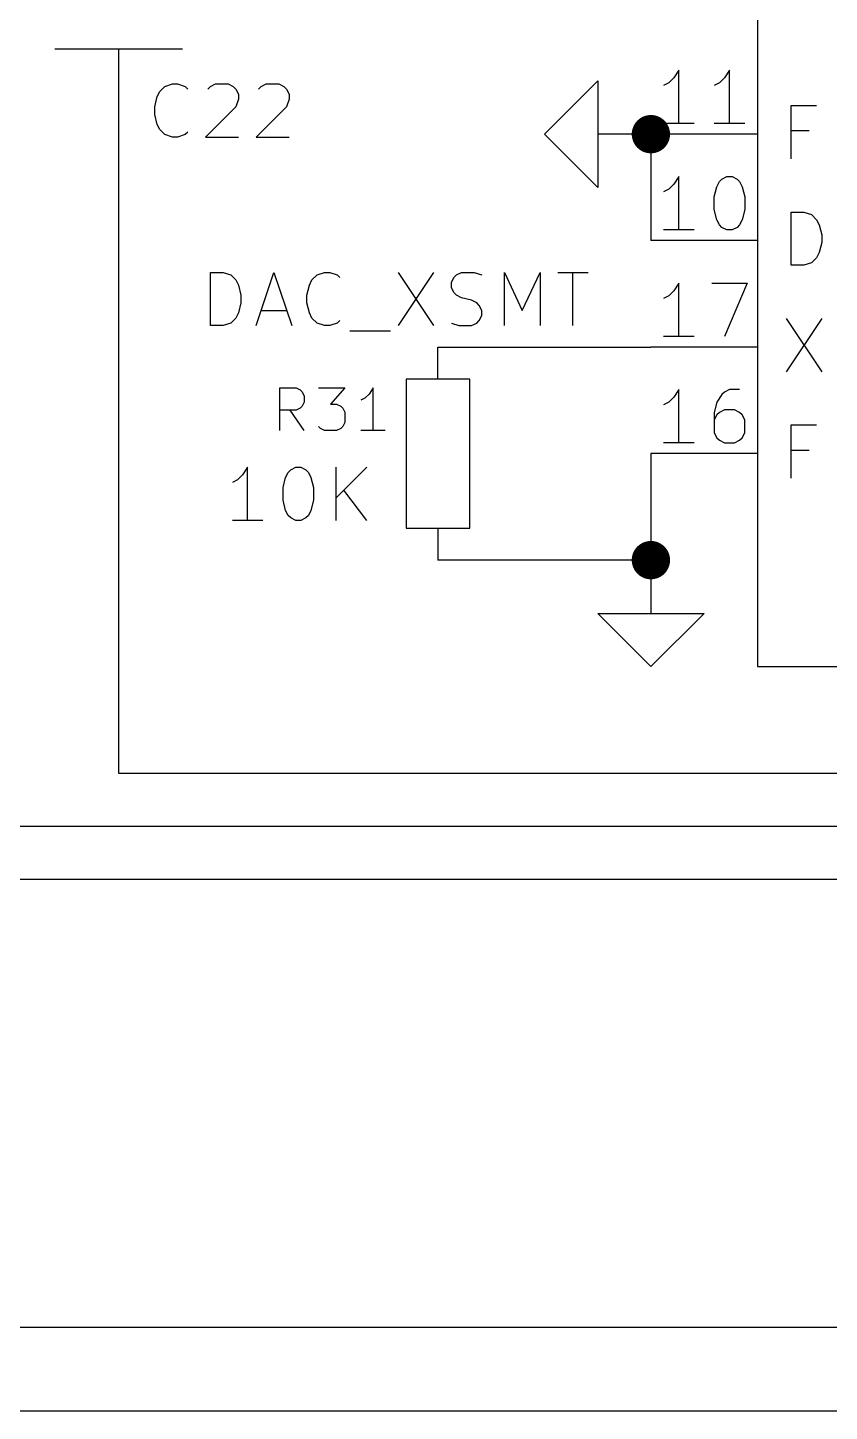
# Model space of a CAD drawing. Header units: inches. Extents: x 0.4 to 16.1, y -11.3 to -0.4.
# Drawn here: x 1.465 to 2.218, y -11.299 to -10 of the extents above; entities that cross this region are included whole.
import ezdxf

# ---------------------------------------------------------------- set-up
doc = ezdxf.new("R2010")
doc.units = ezdxf.units.IN
doc.header["$MEASUREMENT"] = 0
for name, color, linetype in [('GREENSIXTYFIVE', 129, 'CONTINUOUS'), ('LIGHTGREEN', 92, 'CONTINUOUS'), ('LIGHTRED', 12, 'CONTINUOUS'), ('RED', 14, 'CONTINUOUS'), ('REDSIX', 19, 'CONTINUOUS'), ('WHITE', 250, 'CONTINUOUS')]:
    doc.layers.add(name, color=color, linetype=linetype)

msp = doc.modelspace()

# ---------------------------------------------------------------- linework, layer by layer
at = {"layer": 'GREENSIXTYFIVE', "linetype": 'CONTINUOUS'}
for p, q in [((1.5887, -10.0599), (1.5934, -10.0552)), ((1.5887, -10.0599), (1.5934, -10.0552)), ((1.5934, -10.0552), (1.6006, -10.0528)), ((1.5934, -10.0552), (1.6006, -10.0528)), ((1.6006, -10.0528), (1.6053, -10.0528)), ((1.6006, -10.0528), (1.6053, -10.0528)), ((1.6053, -10.0528), (1.6125, -10.0552)), ((1.6053, -10.0528), (1.6125, -10.0552)), ((1.6125, -10.0552), (1.6149, -10.0576)), ((1.6125, -10.0552), (1.6149, -10.0576)), ((1.6339, -10.0576), (1.6363, -10.0552)), ((1.6339, -10.0576), (1.6363, -10.0552)), ((1.6363, -10.0552), (1.641, -10.0528)), ((1.6363, -10.0552), (1.641, -10.0528)), ((1.641, -10.0528), (1.6529, -10.0528)), ((1.641, -10.0528), (1.6529, -10.0528)), ((1.6529, -10.0528), (1.6577, -10.0552)), ((1.6529, -10.0528), (1.6577, -10.0552)), ((1.6577, -10.0552), (1.6601, -10.0576)), ((1.6577, -10.0552), (1.6601, -10.0576)), ((1.6815, -10.0576), (1.6839, -10.0552)), ((1.6815, -10.0576), (1.6839, -10.0552)), ((1.6839, -10.0552), (1.6887, -10.0528)), ((1.6839, -10.0552), (1.6887, -10.0528)), ((1.6887, -10.0528), (1.7006, -10.0528)), ((1.6887, -10.0528), (1.7006, -10.0528)), ((1.7006, -10.0528), (1.7053, -10.0552)), ((1.7006, -10.0528), (1.7053, -10.0552)), ((1.7053, -10.0552), (1.7077, -10.0576)), ((1.7053, -10.0552), (1.7077, -10.0576)), ((1.5839, -10.0742), (1.5863, -10.0647)), ((1.5839, -10.0742), (1.5863, -10.0647)), ((1.5863, -10.0647), (1.5887, -10.0599)), ((1.5863, -10.0647), (1.5887, -10.0599)), ((1.6601, -10.0576), (1.6625, -10.0623)), ((1.6601, -10.0576), (1.6625, -10.0623)), ((1.6625, -10.0671), (1.6601, -10.0742)), ((1.6625, -10.0671), (1.6601, -10.0742)), ((1.6625, -10.0623), (1.6625, -10.0671)), ((1.6625, -10.0623), (1.6625, -10.0671)), ((1.7077, -10.0576), (1.7101, -10.0623)), ((1.7077, -10.0576), (1.7101, -10.0623)), ((1.7101, -10.0671), (1.7077, -10.0742)), ((1.7101, -10.0671), (1.7077, -10.0742)), ((1.7101, -10.0623), (1.7101, -10.0671)), ((1.7101, -10.0623), (1.7101, -10.0671)), ((1.5839, -10.0814), (1.5839, -10.0742)), ((1.5839, -10.0814), (1.5839, -10.0742)), ((1.5863, -10.0909), (1.5839, -10.0814)), ((1.5863, -10.0909), (1.5839, -10.0814)), ((1.6601, -10.0742), (1.6315, -10.1028)), ((1.6601, -10.0742), (1.6315, -10.1028)), ((1.7077, -10.0742), (1.6791, -10.1028)), ((1.7077, -10.0742), (1.6791, -10.1028)), ((2.1819, -10.1231), (2.1819, -10.0731)), ((2.1819, -10.0731), (2.2057, -10.0731)), ((2.1819, -10.1231), (2.1819, -10.0731)), ((2.1819, -10.0731), (2.2057, -10.0731)), ((1.5887, -10.0957), (1.5863, -10.0909)), ((1.5887, -10.0957), (1.5863, -10.0909)), ((1.5934, -10.1004), (1.5887, -10.0957)), ((1.5934, -10.1004), (1.5887, -10.0957)), ((1.6006, -10.1028), (1.5934, -10.1004)), ((1.6006, -10.1028), (1.5934, -10.1004)), ((1.6053, -10.1028), (1.6006, -10.1028)), ((1.6053, -10.1028), (1.6006, -10.1028)), ((1.6125, -10.1004), (1.6053, -10.1028)), ((1.6125, -10.1004), (1.6053, -10.1028)), ((1.6149, -10.098), (1.6125, -10.1004)), ((1.6149, -10.098), (1.6125, -10.1004)), ((1.6315, -10.1028), (1.6625, -10.1028)), ((1.6315, -10.1028), (1.6625, -10.1028)), ((1.6791, -10.1028), (1.7101, -10.1028)), ((1.6791, -10.1028), (1.7101, -10.1028)), ((2.1986, -10.0969), (2.1819, -10.0969)), ((2.1986, -10.0969), (2.1819, -10.0969)), ((2.1819, -10.2231), (2.1819, -10.1731)), ((2.1819, -10.1731), (2.1938, -10.1731)), ((2.1819, -10.2231), (2.1819, -10.1731)), ((2.1819, -10.1731), (2.1938, -10.1731)), ((2.1938, -10.1731), (2.2009, -10.1755)), ((2.1938, -10.1731), (2.2009, -10.1755)), ((2.2009, -10.1755), (2.2057, -10.1803)), ((2.2009, -10.1755), (2.2057, -10.1803)), ((2.2057, -10.1803), (2.2081, -10.185)), ((2.2057, -10.1803), (2.2081, -10.185)), ((2.2081, -10.185), (2.2105, -10.1946)), ((2.2081, -10.185), (2.2105, -10.1946)), ((2.2105, -10.1946), (2.2105, -10.2017)), ((2.2105, -10.1946), (2.2105, -10.2017)), ((2.2081, -10.2112), (2.2057, -10.216)), ((2.2081, -10.2112), (2.2057, -10.216)), ((2.2105, -10.2017), (2.2081, -10.2112)), ((2.2105, -10.2017), (2.2081, -10.2112)), ((2.1938, -10.2231), (2.1819, -10.2231)), ((2.1938, -10.2231), (2.1819, -10.2231)), ((2.2009, -10.2208), (2.1938, -10.2231)), ((2.2009, -10.2208), (2.1938, -10.2231)), ((2.2057, -10.216), (2.2009, -10.2208)), ((2.2057, -10.216), (2.2009, -10.2208)), ((2.1771, -10.2731), (2.2105, -10.3231)), ((2.2105, -10.2731), (2.1771, -10.3231)), ((2.1771, -10.2731), (2.2105, -10.3231)), ((2.2105, -10.2731), (2.1771, -10.3231)), ((1.7014, -10.3782), (1.7014, -10.3382)), ((1.7014, -10.3382), (1.7167, -10.3382)), ((1.7167, -10.3382), (1.7205, -10.3401)), ((1.7205, -10.3401), (1.7224, -10.3421)), ((1.7224, -10.3421), (1.7243, -10.3459)), ((1.7376, -10.3382), (1.7624, -10.3382)), ((1.7624, -10.3382), (1.749, -10.3535)), ((1.789, -10.3382), (1.7852, -10.344)), ((1.789, -10.3782), (1.789, -10.3382)), ((1.7224, -10.3554), (1.7205, -10.3573)), ((1.7243, -10.3516), (1.7224, -10.3554)), ((1.7243, -10.3459), (1.7243, -10.3516)), ((1.749, -10.3535), (1.7548, -10.3535)), ((1.7548, -10.3535), (1.7586, -10.3554)), ((1.7586, -10.3554), (1.7605, -10.3573)), ((1.7814, -10.3478), (1.7776, -10.3497)), ((1.7852, -10.344), (1.7814, -10.3478)), ((1.7167, -10.3592), (1.7014, -10.3592)), ((1.7243, -10.3782), (1.711, -10.3592)), ((1.7205, -10.3573), (1.7167, -10.3592)), ((1.7605, -10.3573), (1.7624, -10.3611)), ((1.7624, -10.3611), (1.7624, -10.3706)), ((1.7395, -10.3763), (1.7376, -10.3744)), ((1.7433, -10.3782), (1.7395, -10.3763)), ((1.7548, -10.3782), (1.7433, -10.3782)), ((1.7586, -10.3763), (1.7548, -10.3782)), ((1.7605, -10.3744), (1.7586, -10.3763)), ((1.7624, -10.3706), (1.7605, -10.3744)), ((1.8005, -10.3782), (1.7776, -10.3782)), ((2.1819, -10.4231), (2.1819, -10.3731)), ((2.1819, -10.3731), (2.2057, -10.3731)), ((2.1819, -10.4231), (2.1819, -10.3731)), ((2.1819, -10.3731), (2.2057, -10.3731)), ((2.1986, -10.3969), (2.1819, -10.3969)), ((2.1986, -10.3969), (2.1819, -10.3969)), ((1.6664, -10.4199), (1.6617, -10.4247)), ((1.6712, -10.4128), (1.6664, -10.4199)), ((1.6712, -10.4628), (1.6712, -10.4128)), ((1.7069, -10.4223), (1.7093, -10.4176)), ((1.7093, -10.4176), (1.7117, -10.4152)), ((1.7117, -10.4152), (1.7164, -10.4128)), ((1.7164, -10.4128), (1.7212, -10.4128)), ((1.7212, -10.4128), (1.7259, -10.4152)), ((1.7259, -10.4152), (1.7283, -10.4176)), ((1.7283, -10.4176), (1.7307, -10.4223)), ((1.7545, -10.4628), (1.7545, -10.4128)), ((1.7831, -10.4128), (1.7545, -10.4414)), ((1.6617, -10.4247), (1.6569, -10.4271)), ((1.7045, -10.4319), (1.7069, -10.4223)), ((1.7045, -10.4438), (1.7045, -10.4319)), ((1.7307, -10.4223), (1.7331, -10.4319)), ((1.7331, -10.4319), (1.7331, -10.4438)), ((1.7069, -10.4533), (1.7045, -10.4438)), ((1.7331, -10.4438), (1.7307, -10.4533)), ((1.7831, -10.4628), (1.7617, -10.4342)), ((1.7093, -10.458), (1.7069, -10.4533)), ((1.7117, -10.4604), (1.7093, -10.458)), ((1.7283, -10.458), (1.7259, -10.4604)), ((1.7307, -10.4533), (1.7283, -10.458)), ((1.6855, -10.4628), (1.6569, -10.4628)), ((1.7164, -10.4628), (1.7117, -10.4604)), ((1.7212, -10.4628), (1.7164, -10.4628)), ((1.7259, -10.4604), (1.7212, -10.4628))]:
    msp.add_line(p, q, dxfattribs=at)
at = {"layer": 'LIGHTGREEN', "linetype": 'CONTINUOUS'}
for p, q in [((1.55, -10.1), (1.55, -10.7)), ((2.05, -10.1), (2.05, -10.2)), ((1.85, -10.3), (2.05, -10.3)), ((2.05, -10.4), (2.05, -10.5)), ((2.05, -10.5), (1.85, -10.5)), ((1.55, -10.7), (2.45, -10.7)), ((2.55, -10.75), (1.25, -10.75)), ((2.65, -10.8), (0.95, -10.8))]:
    msp.add_line(p, q, dxfattribs=at)
at = {"layer": 'LIGHTGREEN', "const_width": 0.018}
for points in [[(2.041, -10.1, 1), (2.059, -10.1, 1)], [(2.041, -10.5, 1), (2.059, -10.5, 1)]]:
    msp.add_lwpolyline(points, format="xyb", close=True, dxfattribs=at)
at = {"layer": 'LIGHTRED', "linetype": 'CONTINUOUS'}
for p, q in [((2.0762, -10.0399), (2.0714, -10.047)), ((2.0762, -10.0399), (2.0714, -10.047)), ((2.0762, -10.0899), (2.0762, -10.0399)), ((2.0762, -10.0899), (2.0762, -10.0399)), ((2.1238, -10.0399), (2.119, -10.047)), ((2.1238, -10.0399), (2.119, -10.047)), ((2.1238, -10.0899), (2.1238, -10.0399)), ((2.1238, -10.0899), (2.1238, -10.0399)), ((2.0667, -10.0518), (2.0619, -10.0542)), ((2.0667, -10.0518), (2.0619, -10.0542)), ((2.0714, -10.047), (2.0667, -10.0518)), ((2.0714, -10.047), (2.0667, -10.0518)), ((2.1143, -10.0518), (2.1095, -10.0542)), ((2.1143, -10.0518), (2.1095, -10.0542)), ((2.119, -10.047), (2.1143, -10.0518)), ((2.119, -10.047), (2.1143, -10.0518)), ((2.0905, -10.0899), (2.0619, -10.0899)), ((2.0905, -10.0899), (2.0619, -10.0899)), ((2.1381, -10.0899), (2.1095, -10.0899)), ((2.1381, -10.0899), (2.1095, -10.0899)), ((2.0714, -10.147), (2.0667, -10.1518)), ((2.0714, -10.147), (2.0667, -10.1518)), ((2.0762, -10.1399), (2.0714, -10.147)), ((2.0762, -10.1399), (2.0714, -10.147)), ((2.0762, -10.1899), (2.0762, -10.1399)), ((2.0762, -10.1899), (2.0762, -10.1399)), ((2.1119, -10.1494), (2.1143, -10.1446)), ((2.1119, -10.1494), (2.1143, -10.1446)), ((2.1143, -10.1446), (2.1167, -10.1423)), ((2.1143, -10.1446), (2.1167, -10.1423)), ((2.1167, -10.1423), (2.1214, -10.1399)), ((2.1167, -10.1423), (2.1214, -10.1399)), ((2.1214, -10.1399), (2.1262, -10.1399)), ((2.1214, -10.1399), (2.1262, -10.1399)), ((2.1262, -10.1399), (2.1309, -10.1423)), ((2.1262, -10.1399), (2.1309, -10.1423)), ((2.1309, -10.1423), (2.1333, -10.1446)), ((2.1309, -10.1423), (2.1333, -10.1446)), ((2.1333, -10.1446), (2.1357, -10.1494)), ((2.1333, -10.1446), (2.1357, -10.1494)), ((2.0667, -10.1518), (2.0619, -10.1542)), ((2.0667, -10.1518), (2.0619, -10.1542)), ((2.1095, -10.1589), (2.1119, -10.1494)), ((2.1095, -10.1589), (2.1119, -10.1494)), ((2.1095, -10.1708), (2.1095, -10.1589)), ((2.1095, -10.1708), (2.1095, -10.1589)), ((2.1357, -10.1494), (2.1381, -10.1589)), ((2.1357, -10.1494), (2.1381, -10.1589)), ((2.1381, -10.1589), (2.1381, -10.1708)), ((2.1381, -10.1589), (2.1381, -10.1708)), ((2.1119, -10.1804), (2.1095, -10.1708)), ((2.1119, -10.1804), (2.1095, -10.1708)), ((2.1381, -10.1708), (2.1357, -10.1804)), ((2.1381, -10.1708), (2.1357, -10.1804)), ((2.1143, -10.1851), (2.1119, -10.1804)), ((2.1143, -10.1851), (2.1119, -10.1804)), ((2.1167, -10.1875), (2.1143, -10.1851)), ((2.1167, -10.1875), (2.1143, -10.1851)), ((2.1333, -10.1851), (2.1309, -10.1875)), ((2.1333, -10.1851), (2.1309, -10.1875)), ((2.1357, -10.1804), (2.1333, -10.1851)), ((2.1357, -10.1804), (2.1333, -10.1851)), ((2.0905, -10.1899), (2.0619, -10.1899)), ((2.0905, -10.1899), (2.0619, -10.1899)), ((2.1214, -10.1899), (2.1167, -10.1875)), ((2.1214, -10.1899), (2.1167, -10.1875)), ((2.1262, -10.1899), (2.1214, -10.1899)), ((2.1262, -10.1899), (2.1214, -10.1899)), ((2.1309, -10.1875), (2.1262, -10.1899)), ((2.1309, -10.1875), (2.1262, -10.1899)), ((2.0714, -10.247), (2.0667, -10.2518)), ((2.0714, -10.247), (2.0667, -10.2518)), ((2.0762, -10.2399), (2.0714, -10.247)), ((2.0762, -10.2399), (2.0714, -10.247)), ((2.0762, -10.2899), (2.0762, -10.2399)), ((2.0762, -10.2899), (2.0762, -10.2399)), ((2.1071, -10.2399), (2.1405, -10.2399)), ((2.1071, -10.2399), (2.1405, -10.2399)), ((2.1405, -10.2399), (2.119, -10.2899)), ((2.1405, -10.2399), (2.119, -10.2899)), ((2.0667, -10.2518), (2.0619, -10.2542)), ((2.0667, -10.2518), (2.0619, -10.2542)), ((2.0905, -10.2899), (2.0619, -10.2899)), ((2.0905, -10.2899), (2.0619, -10.2899)), ((2.0762, -10.3399), (2.0714, -10.347)), ((2.0762, -10.3399), (2.0714, -10.347)), ((2.0762, -10.3899), (2.0762, -10.3399)), ((2.0762, -10.3899), (2.0762, -10.3399)), ((2.119, -10.3423), (2.1167, -10.3446)), ((2.119, -10.3423), (2.1167, -10.3446)), ((2.1238, -10.3399), (2.119, -10.3423)), ((2.1238, -10.3399), (2.119, -10.3423)), ((2.1333, -10.3399), (2.1238, -10.3399)), ((2.1333, -10.3399), (2.1238, -10.3399)), ((2.0667, -10.3518), (2.0619, -10.3542)), ((2.0667, -10.3518), (2.0619, -10.3542)), ((2.0714, -10.347), (2.0667, -10.3518)), ((2.0714, -10.347), (2.0667, -10.3518)), ((2.1119, -10.3518), (2.1095, -10.3613)), ((2.1119, -10.3518), (2.1095, -10.3613)), ((2.1167, -10.3446), (2.1119, -10.3518)), ((2.1167, -10.3446), (2.1119, -10.3518)), ((2.1095, -10.3613), (2.1095, -10.3804)), ((2.1095, -10.3613), (2.1095, -10.3804)), ((2.1119, -10.3637), (2.1095, -10.3684)), ((2.1119, -10.3637), (2.1095, -10.3684)), ((2.1143, -10.3613), (2.1119, -10.3637)), ((2.1143, -10.3613), (2.1119, -10.3637)), ((2.119, -10.3589), (2.1143, -10.3613)), ((2.119, -10.3589), (2.1143, -10.3613)), ((2.1286, -10.3589), (2.119, -10.3589)), ((2.1286, -10.3589), (2.119, -10.3589)), ((2.1333, -10.3613), (2.1286, -10.3589)), ((2.1333, -10.3613), (2.1286, -10.3589)), ((2.1357, -10.3637), (2.1333, -10.3613)), ((2.1357, -10.3637), (2.1333, -10.3613)), ((2.1381, -10.3684), (2.1357, -10.3637)), ((2.1381, -10.3684), (2.1357, -10.3637)), ((2.1095, -10.3804), (2.1119, -10.3851)), ((2.1095, -10.3804), (2.1119, -10.3851)), ((2.1357, -10.3851), (2.1381, -10.3804)), ((2.1357, -10.3851), (2.1381, -10.3804)), ((2.1381, -10.3804), (2.1381, -10.3684)), ((2.1381, -10.3804), (2.1381, -10.3684)), ((2.0905, -10.3899), (2.0619, -10.3899)), ((2.0905, -10.3899), (2.0619, -10.3899)), ((2.1119, -10.3851), (2.1143, -10.3875)), ((2.1119, -10.3851), (2.1143, -10.3875)), ((2.1143, -10.3875), (2.119, -10.3899)), ((2.1143, -10.3875), (2.119, -10.3899)), ((2.119, -10.3899), (2.1286, -10.3899)), ((2.119, -10.3899), (2.1286, -10.3899)), ((2.1286, -10.3899), (2.1333, -10.3875)), ((2.1286, -10.3899), (2.1333, -10.3875)), ((2.1333, -10.3875), (2.1357, -10.3851)), ((2.1333, -10.3875), (2.1357, -10.3851))]:
    msp.add_line(p, q, dxfattribs=at)
at = {"layer": 'RED', "linetype": 'CONTINUOUS'}
for p, q in [((2.15, -9.5), (2.15, -10.6)), ((1.49, -10.02), (1.61, -10.02)), ((1.55, -10.02), (1.55, -10.1)), ((1.55, -10.02), (1.55, -10.1)), ((1.95, -10.1), (2, -10.05)), ((2, -10.05), (2, -10.1)), ((2, -10.15), (1.95, -10.1)), ((2.05, -10.1), (2, -10.1)), ((2, -10.1), (2, -10.15)), ((2.15, -10.1), (2.05, -10.1)), ((2.15, -10.1), (2.05, -10.1)), ((2.15, -10.2), (2.05, -10.2)), ((2.15, -10.2), (2.05, -10.2)), ((1.85, -10.33), (1.85, -10.3)), ((2.15, -10.3), (2.05, -10.3)), ((2.15, -10.3), (2.05, -10.3)), ((1.82, -10.33), (1.82, -10.47)), ((1.88, -10.33), (1.82, -10.33)), ((1.88, -10.47), (1.88, -10.33)), ((2.15, -10.4), (2.05, -10.4)), ((2.15, -10.4), (2.05, -10.4)), ((1.82, -10.47), (1.88, -10.47)), ((1.85, -10.47), (1.85, -10.5)), ((2.05, -10.5), (2.05, -10.55)), ((2.05, -10.6), (2, -10.55)), ((2, -10.55), (2.05, -10.55)), ((2.05, -10.55), (2.1, -10.55)), ((2.1, -10.55), (2.05, -10.6)), ((2.15, -10.6), (2.95, -10.6)), ((16.0626, -11.2206), (0.4724, -11.2206)), ((16.1413, -11.2993), (0.3937, -11.2993))]:
    msp.add_line(p, q, dxfattribs=at)
at = {"layer": 'REDSIX', "linetype": 'CONTINUOUS'}
for p, q in [((1.6364, -10.2798), (1.6364, -10.2298)), ((1.6364, -10.2298), (1.6483, -10.2298)), ((1.6483, -10.2298), (1.6554, -10.2322)), ((1.6554, -10.2322), (1.6602, -10.2369)), ((1.6602, -10.2369), (1.6626, -10.2417)), ((1.6792, -10.2798), (1.6959, -10.2298)), ((1.6959, -10.2298), (1.7126, -10.2798)), ((1.7292, -10.2417), (1.7316, -10.2369)), ((1.7316, -10.2369), (1.7364, -10.2322)), ((1.7364, -10.2322), (1.7435, -10.2298)), ((1.7435, -10.2298), (1.7483, -10.2298)), ((1.7483, -10.2298), (1.7554, -10.2322)), ((1.7554, -10.2322), (1.7578, -10.2346)), ((1.8126, -10.2298), (1.8459, -10.2798)), ((1.8459, -10.2298), (1.8126, -10.2798)), ((1.8626, -10.2393), (1.8649, -10.2346)), ((1.8649, -10.2346), (1.8673, -10.2322)), ((1.8673, -10.2322), (1.8721, -10.2298)), ((1.8721, -10.2298), (1.884, -10.2298)), ((1.884, -10.2298), (1.8911, -10.2322)), ((1.9126, -10.2798), (1.9126, -10.2298)), ((1.9126, -10.2298), (1.9292, -10.2655)), ((1.9292, -10.2655), (1.9459, -10.2298)), ((1.9459, -10.2298), (1.9459, -10.2798)), ((1.9626, -10.2298), (1.9911, -10.2298)), ((1.9768, -10.2798), (1.9768, -10.2298)), ((1.6626, -10.2417), (1.6649, -10.2512)), ((1.6649, -10.2512), (1.6649, -10.2584)), ((1.7268, -10.2512), (1.7292, -10.2417)), ((1.7268, -10.2584), (1.7268, -10.2512)), ((1.8626, -10.2441), (1.8626, -10.2393)), ((1.8649, -10.2488), (1.8626, -10.2441)), ((1.8673, -10.2512), (1.8649, -10.2488)), ((1.8721, -10.2536), (1.8673, -10.2512)), ((1.6649, -10.2584), (1.6626, -10.2679)), ((1.7292, -10.2679), (1.7268, -10.2584)), ((1.8816, -10.256), (1.8721, -10.2536)), ((1.8864, -10.2584), (1.8816, -10.256)), ((1.8887, -10.2608), (1.8864, -10.2584)), ((1.8911, -10.2655), (1.8887, -10.2608)), ((1.6554, -10.2774), (1.6483, -10.2798)), ((1.6602, -10.2727), (1.6554, -10.2774)), ((1.6626, -10.2679), (1.6602, -10.2727)), ((1.684, -10.2655), (1.7078, -10.2655)), ((1.7316, -10.2727), (1.7292, -10.2679)), ((1.7364, -10.2774), (1.7316, -10.2727)), ((1.7435, -10.2798), (1.7364, -10.2774)), ((1.7554, -10.2774), (1.7483, -10.2798)), ((1.7578, -10.275), (1.7554, -10.2774)), ((1.8626, -10.2774), (1.8697, -10.2798)), ((1.8816, -10.2798), (1.8864, -10.2774)), ((1.8864, -10.2774), (1.8887, -10.275)), ((1.8887, -10.275), (1.8911, -10.2703)), ((1.8911, -10.2703), (1.8911, -10.2655)), ((1.6483, -10.2798), (1.6364, -10.2798)), ((1.7483, -10.2798), (1.7435, -10.2798)), ((1.7673, -10.2846), (1.8054, -10.2846)), ((1.8697, -10.2798), (1.8816, -10.2798))]:
    msp.add_line(p, q, dxfattribs=at)
at = {"layer": 'WHITE', "linetype": 'CONTINUOUS'}
for p, q in [((2.15, -9.5), (2.15, -10.6)), ((2.15, -10.6), (2.95, -10.6))]:
    msp.add_line(p, q, dxfattribs=at)

doc.saveas('drawing.dxf')
